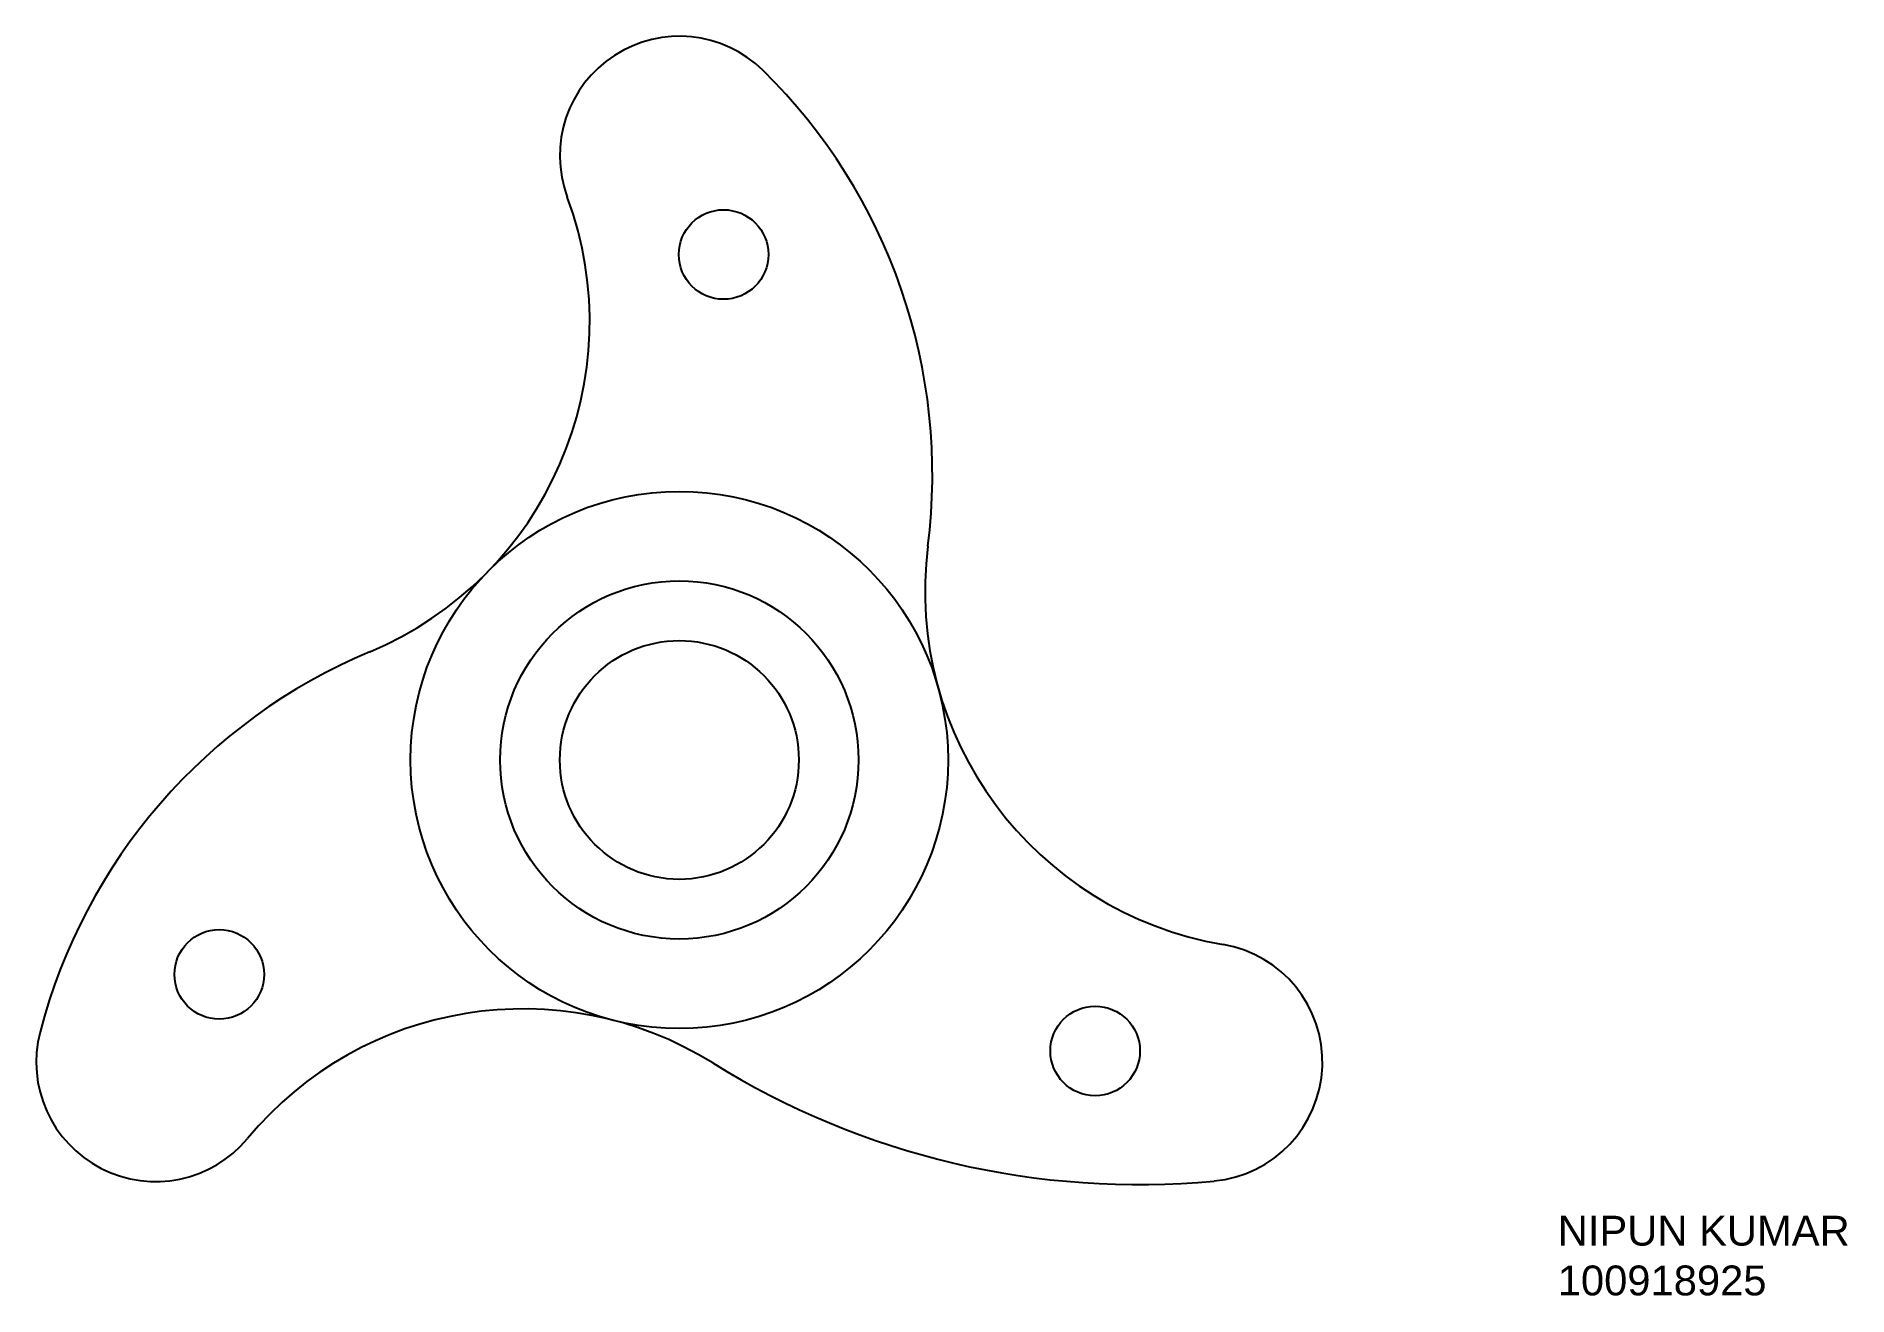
# Model space of a CAD drawing. Header units: inches. Extents: x 2.81 to 10.39, y 2.01 to 7.28.
import ezdxf

# ---------------------------------------------------------------- set-up
doc = ezdxf.new("R2010")
doc.units = ezdxf.units.IN
doc.header["$MEASUREMENT"] = 0
doc.styles.get("Standard").update_dxf_attribs({"font": 'arial.ttf'})

# ---------------------------------------------------------------- blocks, each defined once
blk = doc.blocks.new('*U3')
blk.add_circle((0, 0), 0.1875)
blk = doc.blocks.new('*U4')
at = {"color": 0, "linetype": 'ByBlock', "lineweight": -2, "transparency": 16777216}
blk.add_blockref('*U3', (5.6852, 6.3669), dxfattribs=at)
for p, rotation in [((3.5741, 3.3519), 120), ((7.2407, 3.0312), 240)]:
    blk.add_blockref('*U3', p, dxfattribs=dict(at, rotation=rotation))

msp = doc.modelspace()

# ---------------------------------------------------------------- linework, layer by layer
for radius in [1.125, 0.75, 0.5]:
    msp.add_circle((5.5, 4.25), radius)
for centre, radius, start, end in [((5.5, 6.7812), 0.5, 45.43731, 200.3234), ((4.1843, 5.4453), 2.375, 352.74398, 45.43731), ((3.6245, 6.0866), 1.5, 292.74398, 20.3234), ((8.0283, 4.9559), 1.5, 172.74398, 260.3234), ((5.1226, 2.5129), 2.375, 112.74398, 165.43731), ((7.6921, 2.9844), 0.5, 275.38079, 80.3234), ((4.8472, 1.7075), 1.5, 58.11115, 140.3234), ((3.3079, 2.9844), 0.5, 165.43731, 320.3234), ((7.4225, 5.8467), 3.375, 238.11115, 275.38079)]:
    msp.add_arc(centre, radius, start, end)

# ---------------------------------------------------------------- block references
msp.add_blockref('*U4', (0, 0))

# ---------------------------------------------------------------- texts
at = {"insert": (9.1771, 2.341), "char_height": 0.125, "attachment_point": 1}
msp.add_mtext_dynamic_manual_height_columns('NIPUN KUMAR \\P100918925', width=3.444013, gutter_width=1, heights=[0], dxfattribs=at)

doc.saveas('drawing.dxf')
